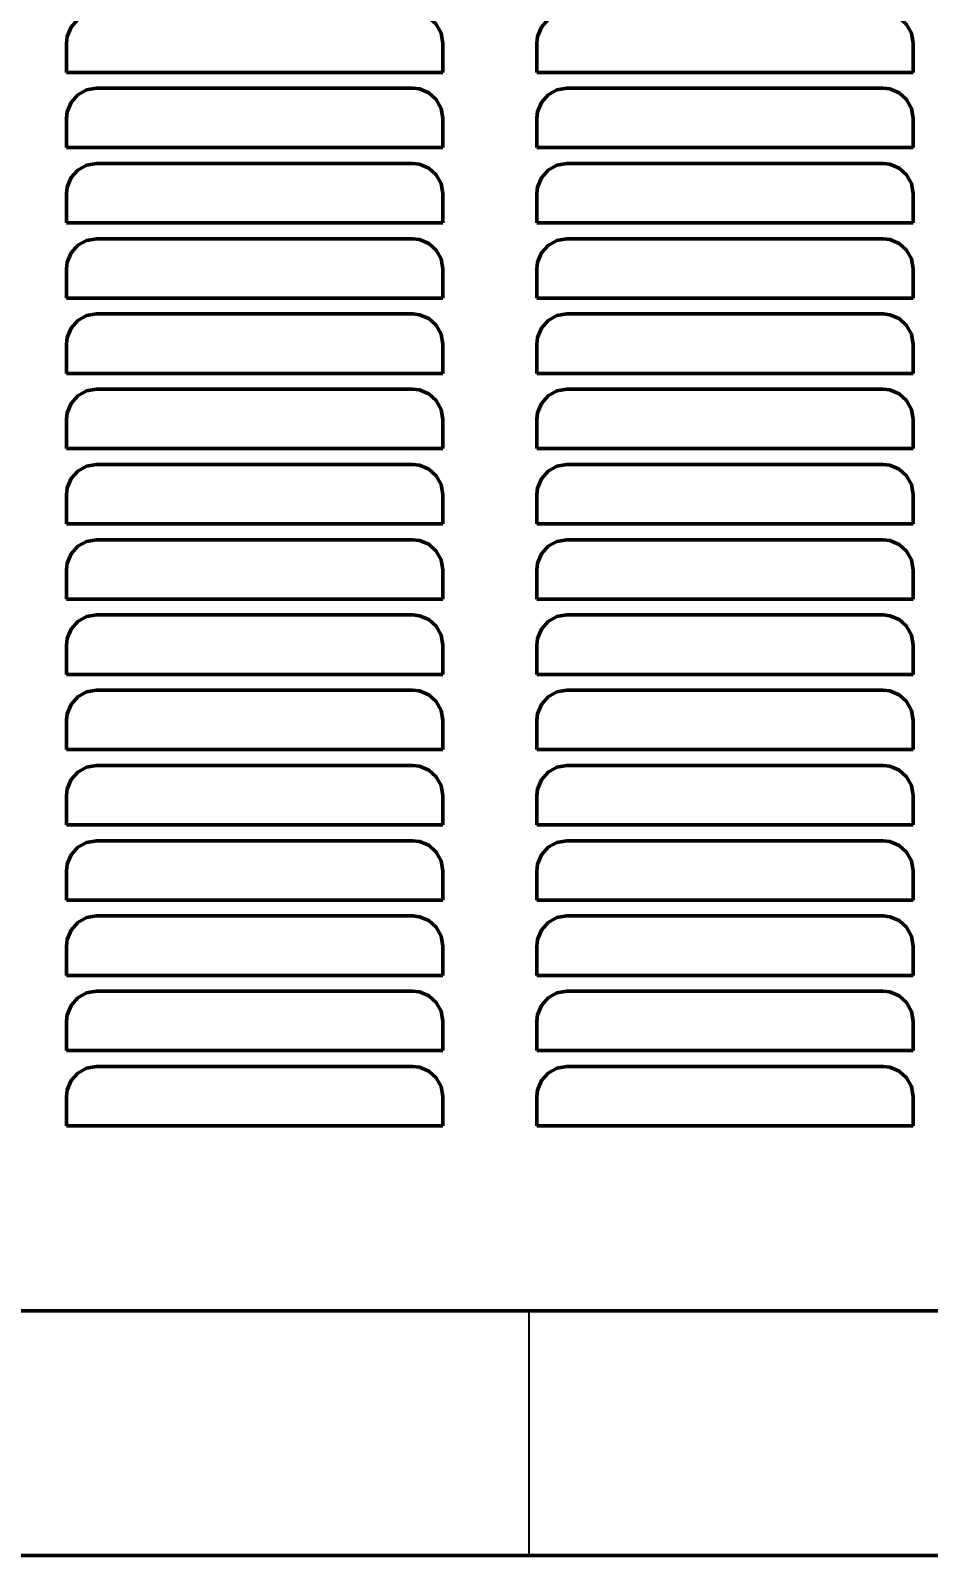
# Model space of a CAD drawing. Header units: inches. Extents: x -0.3 to 42.3, y 0 to 41.5.
# Drawn here: x 25.2 to 31.17, y 0 to 10.13 of the extents above; entities that cross this region are included whole.
import ezdxf

# ---------------------------------------------------------------- set-up
doc = ezdxf.new("R2010")
doc.units = ezdxf.units.IN
doc.header["$MEASUREMENT"] = 0
for name, color, linetype, lineweight in [('AM_0', 7, 'Continuous', 50), ('AM_4', 3, 'Continuous', 25), ('AM_5', 3, 'Continuous', 25)]:
    doc.layers.add(name, color=color, linetype=linetype, lineweight=lineweight)
doc.dimstyles.get("Standard").update_dxf_attribs({"dimtxt": 0.18, "dimasz": 0.18, "dimexe": 0.18, "dimexo": 0.0625, "dimgap": 0.09, "dimtad": 0, "dimtih": 1, "dimtoh": 1, "dimdec": 4, "dimzin": 0, "dimdsep": 46, "dimtxsty": 'Standard', "dimcen": 0.09, "dimadec": 0, "dimazin": 0, "dimtfac": 1, "dimtdec": 4, "dimtofl": 0, "dimtmove": 0, "dimatfit": 3, "dimfxl": 1, "dimtolj": 1, "dimtzin": 0, "dimarcsym": 0})

# ---------------------------------------------------------------- blocks, each defined once
blk = doc.blocks.new('*D1')
at = {"layer": 'AM_5', "color": 0, "lineweight": -2}
for p, q in [((17.5, 41.5), (39.27, 41.5)), ((39.27, 39.5), (39.27, 26.385)), ((39.27, 2), (39.27, 15.115)), ((3.39, 0), (39.27, 0))]:
    blk.add_line(p, q, dxfattribs=at)
at = {"layer": 'AM_5', "color": 0}
for points in [[(39.603, 39.5), (38.937, 39.5), (39.27, 41.5)], [(38.937, 2), (39.603, 2), (39.27, 0)]]:
    blk.add_solid(points, dxfattribs=at)
at = {"layer": 'Defpoints', "color": 0}
for p in [(17.5, 41.5), (3.39, 0), (39.27, 0)]:
    blk.add_point(p, dxfattribs=at)
at = {"layer": 'AM_5', "color": 0, "insert": (39.27, 20.75), "char_height": 2, "attachment_point": 5, "rotation": 90}
blk.add_mtext('\\A1;41.5 in', dxfattribs=at)

msp = doc.modelspace()

# ---------------------------------------------------------------- linework, layer by layer
at = {"layer": 'AM_0'}
for p, q in [((25.439, 10.05), (25.439, 9.855)), ((27.939, 9.855), (27.939, 10.05)), ((28.564, 10.05), (28.564, 9.855)), ((31.064, 9.855), (31.064, 10.05)), ((25.439, 9.855), (27.939, 9.855)), ((28.564, 9.855), (31.064, 9.855)), ((27.739, 9.75), (25.639, 9.75)), ((30.864, 9.75), (28.764, 9.75)), ((25.439, 9.55), (25.439, 9.355)), ((27.939, 9.355), (27.939, 9.55)), ((28.564, 9.55), (28.564, 9.355)), ((31.064, 9.355), (31.064, 9.55)), ((25.439, 9.355), (27.939, 9.355)), ((28.564, 9.355), (31.064, 9.355)), ((27.739, 9.25), (25.639, 9.25)), ((30.864, 9.25), (28.764, 9.25)), ((25.439, 9.05), (25.439, 8.855)), ((27.939, 8.855), (27.939, 9.05)), ((28.564, 9.05), (28.564, 8.855)), ((31.064, 8.855), (31.064, 9.05)), ((25.439, 8.855), (27.939, 8.855)), ((28.564, 8.855), (31.064, 8.855)), ((27.739, 8.75), (25.639, 8.75)), ((30.864, 8.75), (28.764, 8.75)), ((25.439, 8.55), (25.439, 8.355)), ((27.939, 8.355), (27.939, 8.55)), ((28.564, 8.55), (28.564, 8.355)), ((31.064, 8.355), (31.064, 8.55)), ((25.439, 8.355), (27.939, 8.355)), ((28.564, 8.355), (31.064, 8.355)), ((27.739, 8.25), (25.639, 8.25)), ((30.864, 8.25), (28.764, 8.25)), ((25.439, 8.05), (25.439, 7.855)), ((27.939, 7.855), (27.939, 8.05)), ((28.564, 8.05), (28.564, 7.855)), ((31.064, 7.855), (31.064, 8.05)), ((25.439, 7.855), (27.939, 7.855)), ((28.564, 7.855), (31.064, 7.855)), ((27.739, 7.75), (25.639, 7.75)), ((30.864, 7.75), (28.764, 7.75)), ((25.439, 7.55), (25.439, 7.355)), ((27.939, 7.355), (27.939, 7.55)), ((28.564, 7.55), (28.564, 7.355)), ((31.064, 7.355), (31.064, 7.55)), ((25.439, 7.355), (27.939, 7.355)), ((28.564, 7.355), (31.064, 7.355)), ((27.739, 7.25), (25.639, 7.25)), ((30.864, 7.25), (28.764, 7.25)), ((25.439, 7.05), (25.439, 6.855)), ((27.939, 6.855), (27.939, 7.05)), ((28.564, 7.05), (28.564, 6.855)), ((31.064, 6.855), (31.064, 7.05)), ((25.439, 6.855), (27.939, 6.855)), ((28.564, 6.855), (31.064, 6.855)), ((27.739, 6.75), (25.639, 6.75)), ((30.864, 6.75), (28.764, 6.75)), ((25.439, 6.55), (25.439, 6.355)), ((27.939, 6.355), (27.939, 6.55)), ((28.564, 6.55), (28.564, 6.355)), ((31.064, 6.355), (31.064, 6.55)), ((25.439, 6.355), (27.939, 6.355)), ((28.564, 6.355), (31.064, 6.355)), ((27.739, 6.25), (25.639, 6.25)), ((30.864, 6.25), (28.764, 6.25)), ((25.439, 6.05), (25.439, 5.855)), ((27.939, 5.855), (27.939, 6.05)), ((28.564, 6.05), (28.564, 5.855)), ((31.064, 5.855), (31.064, 6.05)), ((25.439, 5.855), (27.939, 5.855)), ((28.564, 5.855), (31.064, 5.855)), ((27.739, 5.75), (25.639, 5.75)), ((30.864, 5.75), (28.764, 5.75)), ((25.439, 5.55), (25.439, 5.355)), ((27.939, 5.355), (27.939, 5.55)), ((28.564, 5.55), (28.564, 5.355)), ((31.064, 5.355), (31.064, 5.55)), ((25.439, 5.355), (27.939, 5.355)), ((28.564, 5.355), (31.064, 5.355)), ((27.739, 5.25), (25.639, 5.25)), ((30.864, 5.25), (28.764, 5.25)), ((25.439, 5.05), (25.439, 4.855)), ((27.939, 4.855), (27.939, 5.05)), ((28.564, 5.05), (28.564, 4.855)), ((31.064, 4.855), (31.064, 5.05)), ((25.439, 4.855), (27.939, 4.855)), ((28.564, 4.855), (31.064, 4.855)), ((27.739, 4.75), (25.639, 4.75)), ((30.864, 4.75), (28.764, 4.75)), ((25.439, 4.55), (25.439, 4.355)), ((27.939, 4.355), (27.939, 4.55)), ((28.564, 4.55), (28.564, 4.355)), ((31.064, 4.355), (31.064, 4.55)), ((25.439, 4.355), (27.939, 4.355)), ((28.564, 4.355), (31.064, 4.355)), ((27.739, 4.25), (25.639, 4.25)), ((30.864, 4.25), (28.764, 4.25)), ((25.439, 4.05), (25.439, 3.855)), ((27.939, 3.855), (27.939, 4.05)), ((28.564, 4.05), (28.564, 3.855)), ((31.064, 3.855), (31.064, 4.05)), ((25.439, 3.855), (27.939, 3.855)), ((28.564, 3.855), (31.064, 3.855)), ((27.739, 3.75), (25.639, 3.75)), ((30.864, 3.75), (28.764, 3.75)), ((25.439, 3.55), (25.439, 3.355)), ((27.939, 3.355), (27.939, 3.55)), ((28.564, 3.55), (28.564, 3.355)), ((31.064, 3.355), (31.064, 3.55)), ((25.439, 3.355), (27.939, 3.355)), ((28.564, 3.355), (31.064, 3.355)), ((27.739, 3.25), (25.639, 3.25)), ((30.864, 3.25), (28.764, 3.25)), ((25.439, 3.05), (25.439, 2.855)), ((27.939, 2.855), (27.939, 3.05)), ((28.564, 3.05), (28.564, 2.855)), ((31.064, 2.855), (31.064, 3.05)), ((25.439, 2.855), (27.939, 2.855)), ((28.564, 2.855), (31.064, 2.855)), ((-0.27, 1.625), (35.27, 1.625)), ((3.39, 0), (32.11, 0))]:
    msp.add_line(p, q, dxfattribs=at)
for points in [[(25.639, 10.25), (25.57269, 10.23869), (25.51385, 10.206), (25.46919, 10.15567), (25.44378, 10.09347), (25.439, 10.05)], [(27.939, 10.05), (27.92779, 10.11601), (27.89546, 10.17458), (27.84559, 10.21923), (27.78362, 10.24496), (27.739, 10.25)], [(28.764, 10.25), (28.69758, 10.23865), (28.63864, 10.20584), (28.59399, 10.15534), (28.56869, 10.09307), (28.564, 10.05)], [(31.064, 10.05), (31.05284, 10.11588), (31.02066, 10.17433), (30.97099, 10.21897), (30.90912, 10.24484), (30.864, 10.25)], [(25.639, 9.75), (25.57269, 9.73869), (25.51385, 9.706), (25.46919, 9.65567), (25.44378, 9.59347), (25.439, 9.55)], [(27.939, 9.55), (27.92779, 9.61601), (27.89546, 9.67458), (27.84559, 9.71923), (27.78362, 9.74496), (27.739, 9.75)], [(28.764, 9.75), (28.69758, 9.73865), (28.63864, 9.70584), (28.59399, 9.65534), (28.56869, 9.59307), (28.564, 9.55)], [(31.064, 9.55), (31.05284, 9.61588), (31.02066, 9.67433), (30.97099, 9.71897), (30.90912, 9.74484), (30.864, 9.75)], [(25.639, 9.25), (25.57269, 9.23869), (25.51385, 9.206), (25.46919, 9.15567), (25.44378, 9.09347), (25.439, 9.05)], [(27.939, 9.05), (27.92779, 9.11601), (27.89546, 9.17458), (27.84559, 9.21923), (27.78362, 9.24496), (27.739, 9.25)], [(28.764, 9.25), (28.69758, 9.23865), (28.63864, 9.20584), (28.59399, 9.15534), (28.56869, 9.09307), (28.564, 9.05)], [(31.064, 9.05), (31.05284, 9.11588), (31.02066, 9.17433), (30.97099, 9.21897), (30.90912, 9.24484), (30.864, 9.25)], [(25.639, 8.75), (25.57269, 8.73869), (25.51385, 8.706), (25.46919, 8.65567), (25.44378, 8.59347), (25.439, 8.55)], [(27.939, 8.55), (27.92779, 8.61601), (27.89546, 8.67458), (27.84559, 8.71923), (27.78362, 8.74496), (27.739, 8.75)], [(28.764, 8.75), (28.69758, 8.73865), (28.63864, 8.70584), (28.59399, 8.65534), (28.56869, 8.59307), (28.564, 8.55)], [(31.064, 8.55), (31.05284, 8.61588), (31.02066, 8.67433), (30.97099, 8.71897), (30.90912, 8.74484), (30.864, 8.75)], [(25.639, 8.25), (25.57269, 8.23869), (25.51385, 8.206), (25.46919, 8.15567), (25.44378, 8.09347), (25.439, 8.05)], [(27.939, 8.05), (27.92779, 8.11601), (27.89546, 8.17458), (27.84559, 8.21923), (27.78362, 8.24496), (27.739, 8.25)], [(28.764, 8.25), (28.69758, 8.23865), (28.63864, 8.20584), (28.59399, 8.15534), (28.56869, 8.09307), (28.564, 8.05)], [(31.064, 8.05), (31.05284, 8.11588), (31.02066, 8.17433), (30.97099, 8.21897), (30.90912, 8.24484), (30.864, 8.25)], [(25.639, 7.75), (25.57269, 7.73869), (25.51385, 7.706), (25.46919, 7.65567), (25.44378, 7.59347), (25.439, 7.55)], [(27.939, 7.55), (27.92779, 7.61601), (27.89546, 7.67458), (27.84559, 7.71923), (27.78362, 7.74496), (27.739, 7.75)], [(28.764, 7.75), (28.69758, 7.73865), (28.63864, 7.70584), (28.59399, 7.65534), (28.56869, 7.59307), (28.564, 7.55)], [(31.064, 7.55), (31.05284, 7.61588), (31.02066, 7.67433), (30.97099, 7.71897), (30.90912, 7.74484), (30.864, 7.75)], [(25.639, 7.25), (25.57269, 7.23869), (25.51385, 7.206), (25.46919, 7.15567), (25.44378, 7.09347), (25.439, 7.05)], [(27.939, 7.05), (27.92779, 7.11601), (27.89546, 7.17458), (27.84559, 7.21923), (27.78362, 7.24496), (27.739, 7.25)], [(28.764, 7.25), (28.69758, 7.23865), (28.63864, 7.20584), (28.59399, 7.15534), (28.56869, 7.09307), (28.564, 7.05)], [(31.064, 7.05), (31.05284, 7.11588), (31.02066, 7.17433), (30.97099, 7.21897), (30.90912, 7.24484), (30.864, 7.25)], [(25.639, 6.75), (25.57269, 6.73869), (25.51385, 6.706), (25.46919, 6.65567), (25.44378, 6.59347), (25.439, 6.55)], [(27.939, 6.55), (27.92779, 6.61601), (27.89546, 6.67458), (27.84559, 6.71923), (27.78362, 6.74496), (27.739, 6.75)], [(28.764, 6.75), (28.69758, 6.73865), (28.63864, 6.70584), (28.59399, 6.65534), (28.56869, 6.59307), (28.564, 6.55)], [(31.064, 6.55), (31.05284, 6.61588), (31.02066, 6.67433), (30.97099, 6.71897), (30.90912, 6.74484), (30.864, 6.75)], [(25.639, 6.25), (25.57269, 6.23869), (25.51385, 6.206), (25.46919, 6.15567), (25.44378, 6.09347), (25.439, 6.05)], [(27.939, 6.05), (27.92779, 6.11601), (27.89546, 6.17458), (27.84559, 6.21923), (27.78362, 6.24496), (27.739, 6.25)], [(28.764, 6.25), (28.69758, 6.23865), (28.63864, 6.20584), (28.59399, 6.15534), (28.56869, 6.09307), (28.564, 6.05)], [(31.064, 6.05), (31.05284, 6.11588), (31.02066, 6.17433), (30.97099, 6.21897), (30.90912, 6.24484), (30.864, 6.25)], [(25.639, 5.75), (25.57269, 5.73869), (25.51385, 5.706), (25.46919, 5.65567), (25.44378, 5.59347), (25.439, 5.55)], [(27.939, 5.55), (27.92779, 5.61601), (27.89546, 5.67458), (27.84559, 5.71923), (27.78362, 5.74496), (27.739, 5.75)], [(28.764, 5.75), (28.69758, 5.73865), (28.63864, 5.70584), (28.59399, 5.65534), (28.56869, 5.59307), (28.564, 5.55)], [(31.064, 5.55), (31.05284, 5.61588), (31.02066, 5.67433), (30.97099, 5.71897), (30.90912, 5.74484), (30.864, 5.75)], [(25.639, 5.25), (25.57269, 5.23869), (25.51385, 5.206), (25.46919, 5.15567), (25.44378, 5.09347), (25.439, 5.05)], [(27.939, 5.05), (27.92779, 5.11601), (27.89546, 5.17458), (27.84559, 5.21923), (27.78362, 5.24496), (27.739, 5.25)], [(28.764, 5.25), (28.69758, 5.23865), (28.63864, 5.20584), (28.59399, 5.15534), (28.56869, 5.09307), (28.564, 5.05)], [(31.064, 5.05), (31.05284, 5.11588), (31.02066, 5.17433), (30.97099, 5.21897), (30.90912, 5.24484), (30.864, 5.25)], [(25.639, 4.75), (25.57269, 4.73869), (25.51385, 4.706), (25.46919, 4.65567), (25.44378, 4.59347), (25.439, 4.55)], [(27.939, 4.55), (27.92779, 4.61601), (27.89546, 4.67458), (27.84559, 4.71923), (27.78362, 4.74496), (27.739, 4.75)], [(28.764, 4.75), (28.69758, 4.73865), (28.63864, 4.70584), (28.59399, 4.65534), (28.56869, 4.59307), (28.564, 4.55)], [(31.064, 4.55), (31.05284, 4.61588), (31.02066, 4.67433), (30.97099, 4.71897), (30.90912, 4.74484), (30.864, 4.75)], [(25.639, 4.25), (25.57269, 4.23869), (25.51385, 4.206), (25.46919, 4.15567), (25.44378, 4.09347), (25.439, 4.05)], [(27.939, 4.05), (27.92779, 4.11601), (27.89546, 4.17458), (27.84559, 4.21923), (27.78362, 4.24496), (27.739, 4.25)], [(28.764, 4.25), (28.69758, 4.23865), (28.63864, 4.20584), (28.59399, 4.15534), (28.56869, 4.09307), (28.564, 4.05)], [(31.064, 4.05), (31.05284, 4.11588), (31.02066, 4.17433), (30.97099, 4.21897), (30.90912, 4.24484), (30.864, 4.25)], [(25.639, 3.75), (25.57269, 3.73869), (25.51385, 3.706), (25.46919, 3.65567), (25.44378, 3.59347), (25.439, 3.55)], [(27.939, 3.55), (27.92779, 3.61601), (27.89546, 3.67458), (27.84559, 3.71923), (27.78362, 3.74496), (27.739, 3.75)], [(28.764, 3.75), (28.69758, 3.73865), (28.63864, 3.70584), (28.59399, 3.65534), (28.56869, 3.59307), (28.564, 3.55)], [(31.064, 3.55), (31.05284, 3.61588), (31.02066, 3.67433), (30.97099, 3.71897), (30.90912, 3.74484), (30.864, 3.75)], [(25.639, 3.25), (25.57269, 3.23869), (25.51385, 3.206), (25.46919, 3.15567), (25.44378, 3.09347), (25.439, 3.05)], [(27.939, 3.05), (27.92779, 3.11601), (27.89546, 3.17458), (27.84559, 3.21923), (27.78362, 3.24496), (27.739, 3.25)], [(28.764, 3.25), (28.69758, 3.23865), (28.63864, 3.20584), (28.59399, 3.15534), (28.56869, 3.09307), (28.564, 3.05)], [(31.064, 3.05), (31.05284, 3.11588), (31.02066, 3.17433), (30.97099, 3.21897), (30.90912, 3.24484), (30.864, 3.25)]]:
    msp.add_lwpolyline(points, dxfattribs=at)
at = {"layer": 'AM_4'}
msp.add_line((28.51, 1.625), (28.51, 0), dxfattribs=at)

# ---------------------------------------------------------------- dimensions: what is measured, and where the dimension line sits
at = {"layer": 'AM_5'}
dim = msp.add_linear_dim(base=(39.27, 0), p1=(17.5, 41.5), p2=(3.39, 0), angle=90, text='41.5 in', dimstyle='Standard', override={"dimtxt": 2, "dimasz": 2, "dimexe": 0, "dimexo": 0, "dimgap": 0.6}, dxfattribs=at)
dim.commit()
dim.dimension.update_dxf_attribs({"geometry": '*D1', "text_midpoint": (39.27, 20.75), "dimtype": 160, "text_rotation": 90})

doc.saveas('drawing.dxf')
